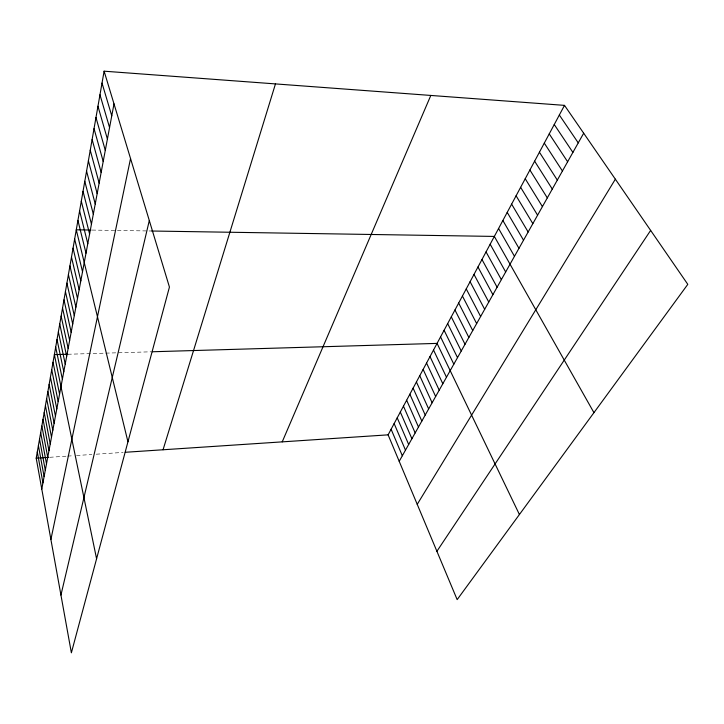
<?xml version="1.0" encoding="UTF-8"?>
<svg xmlns="http://www.w3.org/2000/svg" width="724" height="724" viewBox="0 0 724 724"><rect width="100%" height="100%" fill="white"/><g stroke="black" fill="none" stroke-linecap="round" stroke-linejoin="round"><path stroke-width="0.54" stroke-dasharray="3.62 2.71" d="M49.757 457.287L66.536 456.174M67.64 456.102L73.178 455.731M76.5 455.514L91.858 454.491M96.22 454.201L123.134 452.419M67.821 354.253L151.18 351.801M92.102 230.069L151.524 231.01"/><path stroke-width="1.09" d="M104.111 71.187L169.434 287.057L71.377 652.813L36.2 458.183L104.111 71.187L564.503 105.369L687.8 284.351L457.161 599.626L388.109 434.843L564.503 105.369M41.775 489.035L114.003 103.876M50.897 539.507L130.546 158.556M60.934 595.065L149.307 220.539M163.054 449.767L275.464 83.912M282.224 441.866L430.816 95.441M399.205 461.315L583.68 133.216M417.232 504.338L615.355 179.181M436.907 551.281L650.641 230.413M36.2 458.183L48.635 457.36M125.27 452.274L388.109 434.843M67.821 354.253L54.372 354.642L96.582 558.783M152.23 351.764L437.07 343.393L519.416 514.52M90.98 230.051L76.273 229.816L127.949 441.785M151.524 231.01L494.338 236.422L593.942 412.653M559.335 115.016L578.25 142.872M554.249 124.519L572.892 152.393M549.235 133.886L567.625 161.769M544.294 143.117L562.43 171M539.425 152.212L557.317 180.104M534.62 161.171L552.276 189.064M529.896 170.013L547.308 197.896M525.226 178.728L542.412 206.602M520.628 187.317L537.588 215.191M516.094 195.779L532.837 223.644M511.624 204.132L528.149 231.988M507.216 212.376L523.524 240.205M502.863 220.494L518.963 248.314M498.574 228.513L514.474 256.305M490.166 244.214L505.669 271.971M486.048 251.916L501.352 279.636M481.976 259.509L497.098 287.211M477.967 267.002L492.899 294.677M474.003 274.405L488.754 302.035M470.093 281.708L484.673 309.311M466.238 288.912L480.636 316.478M462.428 296.026L476.654 323.565M458.672 303.048L472.727 330.551M454.953 309.99L468.853 337.447M451.287 316.841L465.016 344.262M447.667 323.601L461.242 350.977M444.093 330.28L457.505 357.62M440.554 336.877L453.821 364.172M433.522 350.027L446.482 377.231M430.011 356.579L442.826 383.738M426.554 363.041L439.215 390.155M423.133 369.43L435.649 396.49M419.757 375.738L432.128 402.752M416.418 381.973L428.653 408.933M413.114 388.136L425.223 415.042M409.865 394.218L421.83 421.069M406.644 400.227L418.481 427.033M403.467 406.164L415.169 432.916M400.318 412.037L411.902 438.735M397.214 417.839L408.671 444.482M394.146 423.576L405.476 450.156M391.114 429.242L402.327 455.767M102.021 83.088L111.758 115.813M99.966 94.772L109.559 127.533M97.957 106.256L107.405 139.044M95.975 117.541L105.288 150.348M94.03 128.628L103.206 161.452M92.12 139.533L101.161 172.366M90.238 150.239L99.152 183.082M88.391 160.773L97.17 193.616M86.572 171.136L95.233 203.969M84.78 181.317L93.324 214.141M83.025 191.335L91.45 224.15M81.296 201.191L89.604 233.988M79.595 210.892L87.785 243.662M77.921 220.431L86.002 253.174M74.653 239.056L82.518 271.744M73.052 248.16L80.826 280.803M71.486 257.111L79.151 289.718M69.938 265.925L77.504 298.496M68.409 274.613L75.884 307.139M66.916 283.156L74.291 315.637M65.431 291.582L72.717 324.008M63.984 299.881L71.178 332.262M62.545 308.053L69.649 340.38M61.133 316.098L68.156 348.371M59.739 324.035L66.671 356.253M58.363 331.854L65.223 364.009M57.015 339.565L63.784 371.656M55.685 347.158L62.373 379.195M53.033 362.253L59.567 394.155M51.721 369.747L58.173 401.585M50.427 377.132L56.798 408.897M49.142 384.417L55.449 416.11M47.884 391.594L54.119 423.223M46.644 398.671L52.807 430.228M45.422 405.657L51.504 437.133M44.209 412.535L50.227 443.939M43.015 419.332L48.97 450.654M41.847 426.029L47.73 457.269M40.68 432.635L46.508 463.803M39.539 439.151L45.295 470.238M38.408 445.577L44.11 476.591M37.295 451.921L42.933 482.854"/></g></svg>
